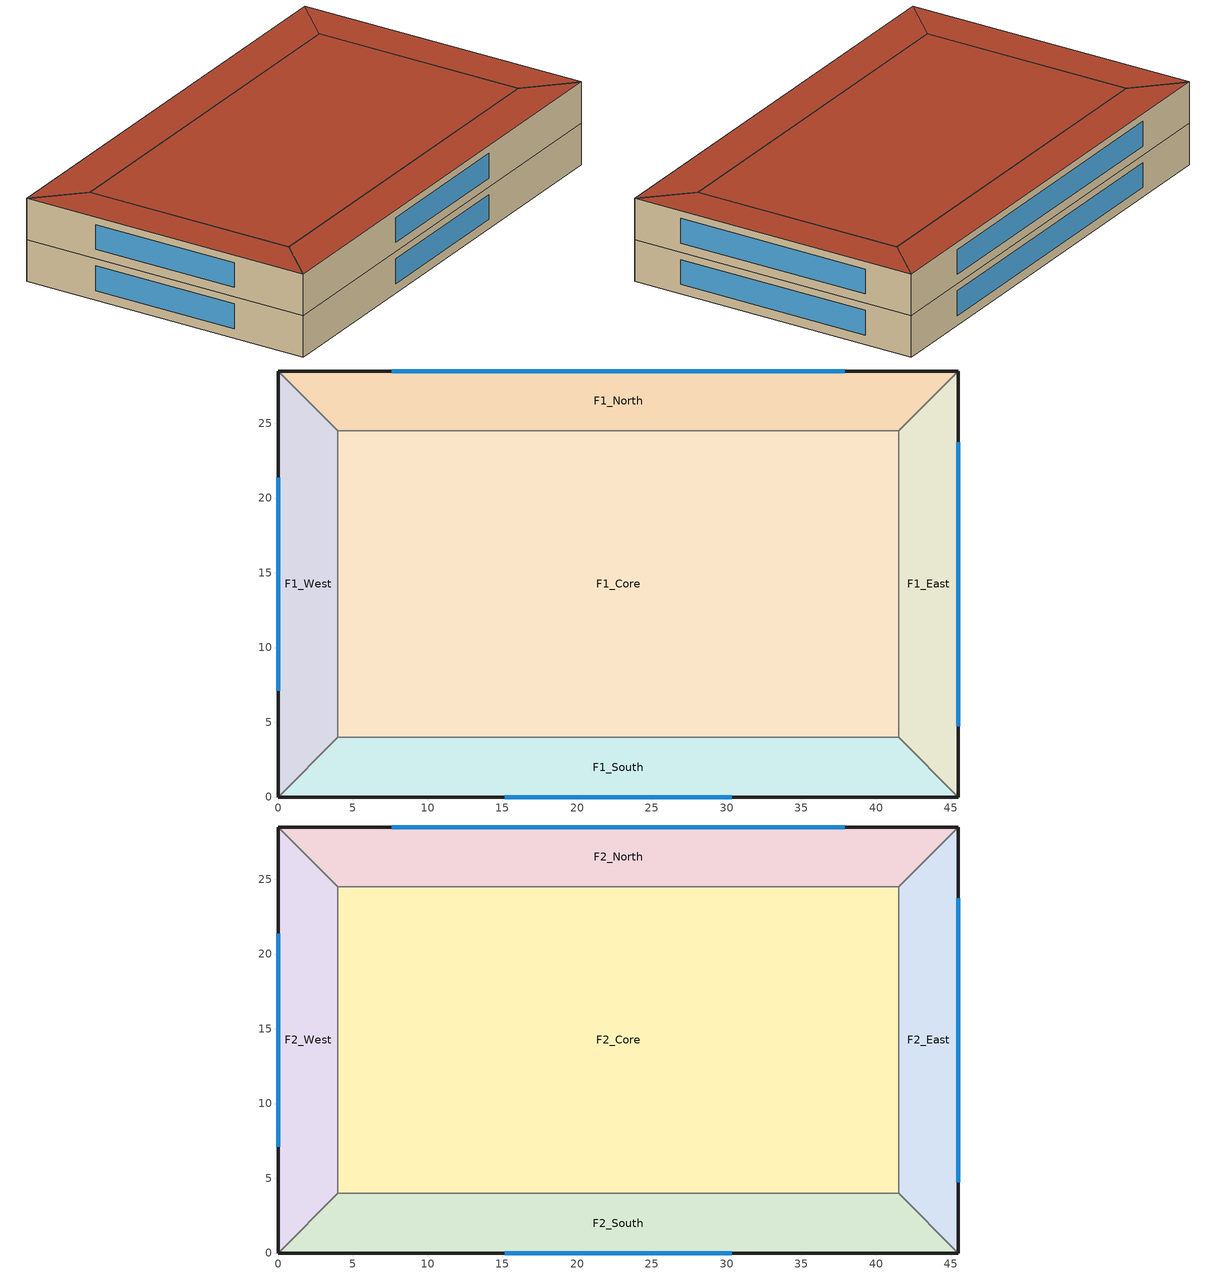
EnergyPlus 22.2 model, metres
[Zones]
F1_South
 floor ground (Slab_Cons): 4,4 41.5,4 45.5,0 0,0 z0
 wall outside (ExtWall_Cons): 0,0 45.5,0 z0:4
 wall to F1_East (Partition_Cons): 45.5,0 41.5,4 z0:4
 wall to F1_Core (Partition_Cons): 41.5,4 4,4 z0:4
 wall to F1_West (Partition_Cons): 4,4 0,0 z0:4
 window (Win_Cons): 15.17,0 30.33,0 z0.9:3.3
F1_East
 floor ground (Slab_Cons): 41.5,4 41.5,24.5 45.5,28.5 45.5,0 z0
 wall outside (ExtWall_Cons): 45.5,0 45.5,28.5 z0:4
 wall to F1_North (Partition_Cons): 45.5,28.5 41.5,24.5 z0:4
 wall to F1_Core (Partition_Cons): 41.5,24.5 41.5,4 z0:4
 window (Win_Cons): 45.5,4.75 45.5,23.75 z0.9:3.3
F1_North
 floor ground (Slab_Cons): 41.5,24.5 4,24.5 0,28.5 45.5,28.5 z0
 wall outside (ExtWall_Cons): 45.5,28.5 0,28.5 z0:4
 wall to F1_West (Partition_Cons): 0,28.5 4,24.5 z0:4
 wall to F1_Core (Partition_Cons): 4,24.5 41.5,24.5 z0:4
 window (Win_Cons): 37.92,28.5 7.58,28.5 z0.9:3.3
F1_West
 floor ground (Slab_Cons): 4,24.5 4,4 0,0 0,28.5 z0
 wall outside (ExtWall_Cons): 0,28.5 0,0 z0:4
 wall to F1_Core (Partition_Cons): 4,4 4,24.5 z0:4
 window (Win_Cons): 0,21.38 0,7.12 z0.9:3.3
F1_Core
 floor ground (Slab_Cons): 4,24.5 41.5,24.5 41.5,4 4,4 z0
F2_South
 floor to F1_South (IntFloor_Cons): 4,4 41.5,4 45.5,0 0,0 z4
 wall outside (ExtWall_Cons): 0,0 45.5,0 z4:8
 wall to F2_East (Partition_Cons): 45.5,0 41.5,4 z4:8
 wall to F2_Core (Partition_Cons): 41.5,4 4,4 z4:8
 wall to F2_West (Partition_Cons): 4,4 0,0 z4:8
 window (Win_Cons): 15.17,0 30.33,0 z4.9:7.3
 roof outside (Roof_Cons): 0,0 45.5,0 41.5,4 4,4 z8
F2_East
 floor to F1_East (IntFloor_Cons): 41.5,4 41.5,24.5 45.5,28.5 45.5,0 z4
 wall outside (ExtWall_Cons): 45.5,0 45.5,28.5 z4:8
 wall to F2_North (Partition_Cons): 45.5,28.5 41.5,24.5 z4:8
 wall to F2_Core (Partition_Cons): 41.5,24.5 41.5,4 z4:8
 window (Win_Cons): 45.5,4.75 45.5,23.75 z4.9:7.3
 roof outside (Roof_Cons): 45.5,0 45.5,28.5 41.5,24.5 41.5,4 z8
F2_North
 floor to F1_North (IntFloor_Cons): 41.5,24.5 4,24.5 0,28.5 45.5,28.5 z4
 wall outside (ExtWall_Cons): 45.5,28.5 0,28.5 z4:8
 wall to F2_West (Partition_Cons): 0,28.5 4,24.5 z4:8
 wall to F2_Core (Partition_Cons): 4,24.5 41.5,24.5 z4:8
 window (Win_Cons): 37.92,28.5 7.58,28.5 z4.9:7.3
 roof outside (Roof_Cons): 45.5,28.5 0,28.5 4,24.5 41.5,24.5 z8
F2_West
 floor to F1_West (IntFloor_Cons): 4,24.5 4,4 0,0 0,28.5 z4
 wall outside (ExtWall_Cons): 0,28.5 0,0 z4:8
 wall to F2_Core (Partition_Cons): 4,4 4,24.5 z4:8
 window (Win_Cons): 0,21.38 0,7.12 z4.9:7.3
 roof outside (Roof_Cons): 0,28.5 0,0 4,4 4,24.5 z8
F2_Core
 floor to F1_Core (IntFloor_Cons): 4,24.5 41.5,24.5 41.5,4 4,4 z4
 roof outside (Roof_Cons): 4,4 41.5,4 41.5,24.5 4,24.5 z8
[Site:Location]
Denver Centennial  Golden   N_CO_USA Design_Conditions: 39.74, -105.18, -7, 1829
[SizingPeriod:DesignDay]
Denver Centennial  Golden   N Ann Htg 99.6% Condns DB: 12, 21, WinterDesignDay, -18.8, 0, DefaultMultipliers, , Wetbulb, -18.8, , , , , 81198, 3, 340, No, No, No, ASHRAEClearSky, , , , , 0
Denver Centennial  Golden   N Ann Clg .4% Condns DB=>MWB: 7, 21, SummerDesignDay, 33, 15.2, DefaultMultipliers, , Wetbulb, 15.7, , , , , 81198, 4.9, 0, No, No, No, ASHRAETau, , , 0.424, 2.025
[Building]
T2-test-07: 15, Suburbs, 0.04, 0.4, FullExterior, 25, 6
[Material]
Concrete200: MediumRough, 0.2032, 1.311, 2240, 836.8, 0.9, 0.7, 0.7
Gypsum13: MediumRough, 0.0127, 0.16, 784.9, 830, 0.9, 0.7, 0.7
Membrane10: MediumRough, 0.0095, 0.16, 1121.3, 1460, 0.9, 0.7, 0.7
Concrete100: MediumRough, 0.1016, 1.311, 2240, 836.8, 0.9, 0.7, 0.7
Carpet: MediumRough, 0.0127, 0.06, 288, 1380, 0.9, 0.7, 0.7
WallIns: MediumRough, 0.16266, 0.049, 265, 836.8, 0.9, 0.7, 0.7
RoofIns: MediumRough, 0.25882, 0.049, 265, 836.8, 0.9, 0.7, 0.7
[Construction]
ExtWall_Cons: Concrete200, WallIns, Gypsum13
Roof_Cons: Membrane10, RoofIns, Concrete100
Slab_Cons; IntFloor_Cons: Concrete100, Carpet
Partition_Cons: Gypsum13, Gypsum13
Win_Cons: Glazing
[WindowMaterial:SimpleGlazingSystem]
Glazing: 3.2, 0.34, 0.49
[Zone]
F1_South; F1_East; F1_North; F1_West; F1_Core; F2_South; F2_East; F2_North; F2_West; F2_Core: 0, 0, 0, 0, 1, 1, autocalculate, autocalculate
[People]
F1_South_People: F1_South, OCC_SCH, Area/Person, , , 18.5, 0.3, autocalculate, ACTIVITY_SCH
F1_East_People: F1_East, OCC_SCH, Area/Person, , , 18.5, 0.3, autocalculate, ACTIVITY_SCH
F1_North_People: F1_North, OCC_SCH, Area/Person, , , 18.5, 0.3, autocalculate, ACTIVITY_SCH
F1_West_People: F1_West, OCC_SCH, Area/Person, , , 18.5, 0.3, autocalculate, ACTIVITY_SCH
F1_Core_People: F1_Core, OCC_SCH, Area/Person, , , 18.5, 0.3, autocalculate, ACTIVITY_SCH
F2_South_People: F2_South, OCC_SCH, Area/Person, , , 18.5, 0.3, autocalculate, ACTIVITY_SCH
F2_East_People: F2_East, OCC_SCH, Area/Person, , , 18.5, 0.3, autocalculate, ACTIVITY_SCH
F2_North_People: F2_North, OCC_SCH, Area/Person, , , 18.5, 0.3, autocalculate, ACTIVITY_SCH
F2_West_People: F2_West, OCC_SCH, Area/Person, , , 18.5, 0.3, autocalculate, ACTIVITY_SCH
F2_Core_People: F2_Core, OCC_SCH, Area/Person, , , 18.5, 0.3, autocalculate, ACTIVITY_SCH
[Lights]
F1_South_Lights: F1_South, LTG_SCH, Watts/Area, , 10.8, , 0, 0.7, 0.2, 1
F1_East_Lights: F1_East, LTG_SCH, Watts/Area, , 10.8, , 0, 0.7, 0.2, 1
F1_North_Lights: F1_North, LTG_SCH, Watts/Area, , 10.8, , 0, 0.7, 0.2, 1
F1_West_Lights: F1_West, LTG_SCH, Watts/Area, , 10.8, , 0, 0.7, 0.2, 1
F1_Core_Lights: F1_Core, LTG_SCH, Watts/Area, , 10.8, , 0, 0.7, 0.2, 1
F2_South_Lights: F2_South, LTG_SCH, Watts/Area, , 10.8, , 0, 0.7, 0.2, 1
F2_East_Lights: F2_East, LTG_SCH, Watts/Area, , 10.8, , 0, 0.7, 0.2, 1
F2_North_Lights: F2_North, LTG_SCH, Watts/Area, , 10.8, , 0, 0.7, 0.2, 1
F2_West_Lights: F2_West, LTG_SCH, Watts/Area, , 10.8, , 0, 0.7, 0.2, 1
F2_Core_Lights: F2_Core, LTG_SCH, Watts/Area, , 10.8, , 0, 0.7, 0.2, 1
[ElectricEquipment]
F1_South_Equip: F1_South, EQP_SCH, Watts/Area, , 11.8, , 0, 0.5, 0
F1_East_Equip: F1_East, EQP_SCH, Watts/Area, , 11.8, , 0, 0.5, 0
F1_North_Equip: F1_North, EQP_SCH, Watts/Area, , 11.8, , 0, 0.5, 0
F1_West_Equip: F1_West, EQP_SCH, Watts/Area, , 11.8, , 0, 0.5, 0
F1_Core_Equip: F1_Core, EQP_SCH, Watts/Area, , 11.8, , 0, 0.5, 0
F2_South_Equip: F2_South, EQP_SCH, Watts/Area, , 11.8, , 0, 0.5, 0
F2_East_Equip: F2_East, EQP_SCH, Watts/Area, , 11.8, , 0, 0.5, 0
F2_North_Equip: F2_North, EQP_SCH, Watts/Area, , 11.8, , 0, 0.5, 0
F2_West_Equip: F2_West, EQP_SCH, Watts/Area, , 11.8, , 0, 0.5, 0
F2_Core_Equip: F2_Core, EQP_SCH, Watts/Area, , 11.8, , 0, 0.5, 0
[ZoneInfiltration:DesignFlowRate]
F1_South_Infil: F1_South, ALWAYS_ON, AirChanges/Hour, , , , 0.15, 1, 0, 0, 0
F1_East_Infil: F1_East, ALWAYS_ON, AirChanges/Hour, , , , 0.15, 1, 0, 0, 0
F1_North_Infil: F1_North, ALWAYS_ON, AirChanges/Hour, , , , 0.15, 1, 0, 0, 0
F1_West_Infil: F1_West, ALWAYS_ON, AirChanges/Hour, , , , 0.15, 1, 0, 0, 0
F1_Core_Infil: F1_Core, ALWAYS_ON, AirChanges/Hour, , , , 0.15, 1, 0, 0, 0
F2_South_Infil: F2_South, ALWAYS_ON, AirChanges/Hour, , , , 0.15, 1, 0, 0, 0
F2_East_Infil: F2_East, ALWAYS_ON, AirChanges/Hour, , , , 0.15, 1, 0, 0, 0
F2_North_Infil: F2_North, ALWAYS_ON, AirChanges/Hour, , , , 0.15, 1, 0, 0, 0
F2_West_Infil: F2_West, ALWAYS_ON, AirChanges/Hour, , , , 0.15, 1, 0, 0, 0
F2_Core_Infil: F2_Core, ALWAYS_ON, AirChanges/Hour, , , , 0.15, 1, 0, 0, 0
[HVACTemplate:Thermostat]
Tstat: HTGSETP_SCH, , CLGSETP_SCH
[HVACTemplate:Zone:IdealLoadsAirSystem]
F1_South; F1_East; F1_North; F1_West; F1_Core; F2_South; F2_East; F2_North; F2_West; F2_Core: Tstat
[Schedule:Compact]
ALWAYS_ON: Fraction, Through: 12/31, For: AllDays, Until: 24:00, 1
OCC_SCH: Fraction, Through: 12/31, For: Weekdays SummerDesignDay WinterDesignDay, Until: 08:00, 0, Until: 18:00, 1, Until: 24:00, 0, For: AllOtherDays, Until: 24:00, 0
LTG_SCH: Fraction, Through: 12/31, For: Weekdays SummerDesignDay WinterDesignDay, Until: 08:00, 0.15, Until: 18:00, 0.9, Until: 24:00, 0.15, For: AllOtherDays, Until: 24:00, 0.15
EQP_SCH: Fraction, Through: 12/31, For: Weekdays SummerDesignDay WinterDesignDay, Until: 08:00, 0.5, Until: 18:00, 0.85, Until: 24:00, 0.5, For: AllOtherDays, Until: 24:00, 0.5
HTGSETP_SCH: Temperature, Through: 12/31, For: Weekdays SummerDesignDay WinterDesignDay, Until: 08:00, 16.5, Until: 18:00, 20, Until: 24:00, 16.5, For: AllOtherDays, Until: 24:00, 16.5
CLGSETP_SCH: Temperature, Through: 12/31, For: Weekdays SummerDesignDay WinterDesignDay, Until: 08:00, 29, Until: 18:00, 23.5, Until: 24:00, 29, For: AllOtherDays, Until: 24:00, 29
ACTIVITY_SCH: Any, Through: 12/31, For: AllDays, Until: 24:00, 110
